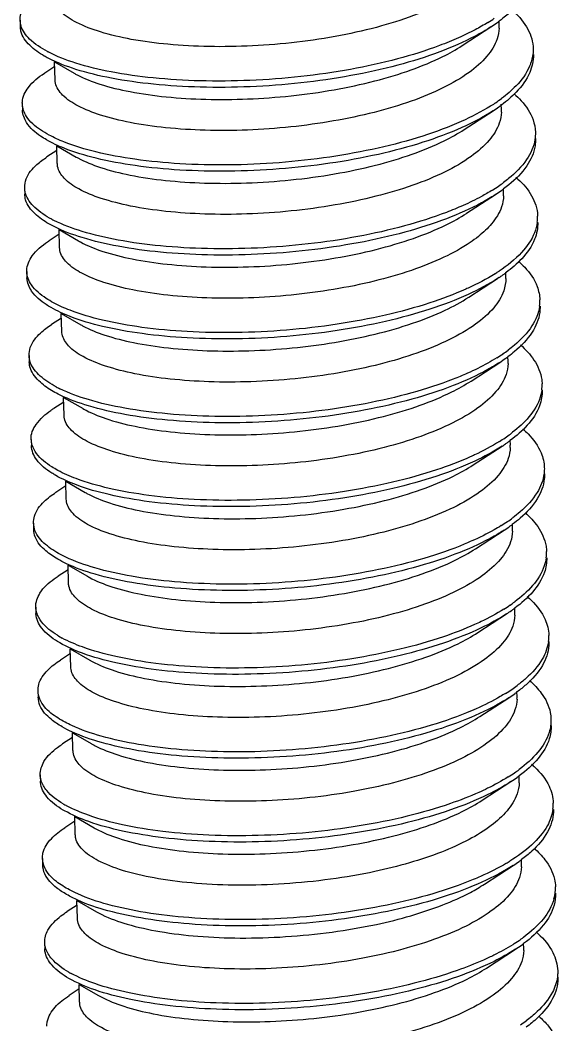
# Model space of a CAD drawing. Header units: millimetres. Extents: x 1779 to 2074, y -741 to -536.
# Drawn here: x 1887.689 to 1889.87, y -724.134 to -720.075 of the extents above; entities that cross this region are included whole.
import ezdxf

# ---------------------------------------------------------------- set-up
doc = ezdxf.new("R2010")
doc.units = ezdxf.units.MM
doc.layers.add('3_ALL_AXES', color=7, linetype='Continuous')

msp = doc.modelspace()

# ---------------------------------------------------------------- linework, layer by layer
at = {"color": 7, "linetype": 'Continuous'}
for p, q in [((1887.6885, -720.0748), (1887.6892, -720.1002)), ((1889.475, -720.1779), (1889.5913, -720.1024)), ((1887.8281, -720.2439), (1887.9068, -720.2892)), ((1887.8286, -720.2626), (1887.7883, -720.2888)), ((1887.6976, -720.4135), (1887.6982, -720.4389)), ((1889.484, -720.5167), (1889.6003, -720.4412)), ((1887.8371, -720.5827), (1887.9158, -720.628)), ((1887.8376, -720.6014), (1887.7973, -720.6275)), ((1887.7066, -720.7523), (1887.7073, -720.7777)), ((1889.493, -720.8554), (1889.6094, -720.7799)), ((1887.8466, -720.9401), (1887.8063, -720.9663)), ((1887.8461, -720.9214), (1887.9248, -720.9667)), ((1887.7156, -721.0911), (1887.7163, -721.1165)), ((1889.5021, -721.1942), (1889.6184, -721.1187)), ((1889.6253, -721.1142), (1889.6184, -721.1187)), ((1887.8552, -721.2602), (1887.9338, -721.3055)), ((1887.8557, -721.2789), (1887.8154, -721.3051)), ((1887.7246, -721.4298), (1887.7253, -721.4552)), ((1889.5111, -721.533), (1889.6274, -721.4575)), ((1887.8642, -721.5989), (1887.9429, -721.6443)), ((1887.8647, -721.6177), (1887.8244, -721.6438)), ((1887.7337, -721.7686), (1887.7343, -721.794)), ((1889.5201, -721.8717), (1889.6364, -721.7962)), ((1887.8737, -721.9564), (1887.8334, -721.9826)), ((1887.8732, -721.9377), (1887.9519, -721.983)), ((1887.7427, -722.1073), (1887.7434, -722.1327)), ((1889.5291, -722.2105), (1889.6455, -722.135)), ((1887.8822, -722.2765), (1887.9609, -722.3218)), ((1887.8827, -722.2952), (1887.8424, -722.3213)), ((1887.7517, -722.4461), (1887.7524, -722.4715)), ((1889.5382, -722.5492), (1889.6545, -722.4737)), ((1887.8912, -722.6152), (1887.9699, -722.6605)), ((1887.8917, -722.634), (1887.8515, -722.6601)), ((1887.7607, -722.7849), (1887.7614, -722.8103)), ((1889.5472, -722.888), (1889.6635, -722.8125)), ((1887.9008, -722.9727), (1887.8605, -722.9989)), ((1887.9003, -722.954), (1887.979, -722.9993)), ((1887.7697, -723.1236), (1887.7704, -723.149)), ((1889.6982, -723.1338), (1889.6972, -723.1345)), ((1889.5562, -723.2268), (1889.6725, -723.1513)), ((1887.9093, -723.2927), (1887.988, -723.3381)), ((1887.9098, -723.3115), (1887.8695, -723.3376)), ((1887.7788, -723.4624), (1887.7794, -723.4878)), ((1889.5652, -723.5655), (1889.6815, -723.49)), ((1887.9188, -723.6502), (1887.8785, -723.6764)), ((1887.9183, -723.6315), (1887.997, -723.6768)), ((1887.7878, -723.8011), (1887.7885, -723.8265)), ((1889.5742, -723.9043), (1889.6906, -723.8288)), ((1887.9278, -723.989), (1887.8875, -724.0151)), ((1887.9273, -723.9703), (1888.006, -724.0156))]:
    msp.add_line(p, q, dxfattribs=at)
for centre, radius, start, end in [((1889.2099, -719.491), 0.6989, 301.9261, 304.4175), ((1889.2297, -719.5449), 0.6646, 302.9721, 305.5126), ((1889.2574, -719.5841), 0.6165, 305.5332, 306.5701), ((1889.4765, -720.1016), 0.1482, 357.7287, 1.1511), ((1888.0432, -719.7373), 0.5248, 242.277, 242.63), ((1889.1866, -719.7788), 0.7591, 302.1029, 302.9979), ((1889.2107, -719.8157), 0.7151, 302.9934, 303.9969), ((1889.261, -719.8897), 0.6256, 303.9646, 306.646), ((1889.2781, -719.9377), 0.5977, 305.3469, 306.679), ((1889.2304, -719.8699), 0.6805, 302.9274, 305.319), ((1889.4873, -720.4404), 0.1465, 357.6741, 1.1644), ((1889.2284, -720.169), 0.6982, 301.8938, 304.3742), ((1889.2699, -720.2297), 0.6247, 304.3828, 306.662), ((1889.2496, -720.2251), 0.6613, 302.961, 305.5061), ((1889.2786, -720.2662), 0.6109, 305.5276, 306.5985), ((1889.4949, -720.7792), 0.1479, 357.7167, 1.162), ((1889.617, -720.8696), 0.1633, 352.3367, 1.0701), ((1888.058, -720.4211), 0.5178, 242.2442, 243.335), ((1889.2087, -720.4633), 0.7511, 302.1085, 302.7358), ((1889.2209, -720.4822), 0.7287, 302.7345, 303.6458), ((1889.2455, -720.5434), 0.6856, 303.6367, 304.9448), ((1889.2708, -720.5798), 0.6412, 304.9557, 305.3383), ((1889.2918, -720.6092), 0.6051, 305.3297, 306.6438), ((1889.5068, -721.1179), 0.1451, 359.8364, 1.169), ((1889.6318, -721.2107), 0.1575, 352.7893, 1.9508), ((1889.2463, -720.8459), 0.6988, 301.8623, 304.3259), ((1889.2902, -720.9105), 0.6207, 304.3336, 306.6947), ((1889.2995, -720.9477), 0.6061, 305.5163, 306.622), ((1889.269, -720.9044), 0.659, 302.9488, 305.4941), ((1889.5131, -721.4567), 0.1478, 357.713, 1.1662), ((1888.0749, -721.1012), 0.5149, 242.1811, 244.0287), ((1889.6322, -721.5471), 0.1662, 352.4349, 1.0467), ((1889.2397, -721.161), 0.7272, 302.0792, 304.2616), ((1889.291, -721.236), 0.6362, 304.2424, 306.5682), ((1889.2474, -721.197), 0.7145, 302.9933, 304.2718), ((1889.2736, -721.2354), 0.6679, 304.2693, 305.3029), ((1889.3067, -721.282), 0.6108, 305.3005, 306.593), ((1889.5229, -721.7954), 0.147, 357.6779, 1.1491), ((1889.3101, -721.5905), 0.6176, 304.2802, 306.7176), ((1889.2634, -721.5218), 0.7007, 301.8328, 304.2738), ((1889.2879, -721.583), 0.6577, 302.9361, 305.4775), ((1889.3201, -721.6286), 0.6019, 305.5006, 306.641), ((1889.5302, -722.1342), 0.1487, 357.7702, 1.1671), ((1889.648, -722.2248), 0.1683, 352.5524, 1.0774), ((1889.2631, -721.8471), 0.717, 302.0598, 304.5354), ((1889.3002, -721.9013), 0.6514, 304.547, 306.5147), ((1889.3184, -721.9509), 0.6214, 305.2969, 306.5473), ((1889.2739, -721.8876), 0.6989, 302.9959, 304.926), ((1889.2939, -721.9165), 0.6637, 304.9365, 305.306), ((1889.5407, -722.473), 0.1472, 357.6805, 1.1467), ((1888.0803, -722.1613), 0.4659, 238.8431, 241.6259), ((1889.6756, -722.5656), 0.1499, 352.6573, 2.0034), ((1889.3294, -722.2696), 0.6155, 304.2239, 306.7304), ((1889.2797, -722.1964), 0.7041, 301.8072, 304.2189), ((1889.3062, -722.2606), 0.6575, 302.924, 305.4576), ((1889.3402, -722.3088), 0.5985, 305.4816, 306.6555), ((1889.5498, -722.8117), 0.1472, 357.6941, 1.185), ((1889.3196, -722.5809), 0.6488, 304.5319, 306.4934), ((1889.2841, -722.5293), 0.7115, 302.0394, 304.5266), ((1889.2995, -722.5767), 0.6851, 302.9924, 305.4865), ((1889.3329, -722.6237), 0.6273, 305.6084, 306.5083), ((1889.5582, -723.1505), 0.1478, 357.7022, 1.1435), ((1888.1047, -722.8263), 0.48, 239.6612, 241.6394), ((1889.6948, -723.2428), 0.1488, 352.4879, 1.8965), ((1889.3598, -722.9883), 0.596, 305.4582, 306.6659), ((1889.2426, -722.7856), 0.8082, 300.6327, 301.8088), ((1889.3237, -722.9372), 0.6585, 302.9137, 305.4334), ((1889.5679, -723.4892), 0.1471, 357.6932, 1.1886), ((1889.6819, -723.5804), 0.1705, 344.7058, 1.262), ((1889.3417, -723.2646), 0.6414, 304.5112, 306.4745), ((1889.3047, -723.2107), 0.7069, 302.0147, 304.5096), ((1889.321, -723.2595), 0.6788, 302.9919, 305.502), ((1889.3469, -723.2962), 0.6338, 305.5182, 306.4755), ((1889.576, -723.828), 0.148, 357.7123, 1.1443), ((1888.1288, -723.4918), 0.4935, 240.45, 241.6617), ((1889.3661, -723.6251), 0.6149, 304.1087, 306.725)]:
    msp.add_arc(centre, radius, start, end, dxfattribs=at)
for points, start_tangent, end_tangent in [([(1889.6139, -719.7877), (1889.5839, -719.8591), (1889.5192, -719.9282), (1889.4224, -719.9924), (1889.2973, -720.0498), (1889.1491, -720.0985), (1888.9836, -720.1369), (1888.8074, -720.1639), (1888.6277, -720.1789), (1888.4516, -720.1817), (1888.2862, -720.1726), (1888.1381, -720.1525), (1888.0133, -720.1225), (1887.9168, -720.0844), (1887.8525, -720.04), (1887.8229, -719.9915), (1887.8213, -719.9772)], (-0.160604, -0.987019), (-0.005668, 0.999984)), ([(1889.7537, -719.8757), (1889.7511, -719.9104), (1889.7152, -719.9904), (1889.64, -720.0676), (1889.6247, -720.0793)], (0.029368, -0.999569), (-0.803093, -0.595854)), ([(1887.689, -720.0748), (1887.6966, -720.0355), (1887.7425, -719.9774), (1887.7793, -719.95)], (-0.009334, 0.999956), (0.838018, 0.545643)), ([(1889.6746, -720.032), (1889.7353, -720.1021), (1889.7619, -720.1811), (1889.7623, -720.189)], (0.755044, -0.655675), (0.021739, -0.999764)), ([(1887.6923, -720.0979), (1887.6914, -720.0943), (1887.689, -720.0748)], (-0.276638, 0.960974), (-0.009334, 0.999956)), ([(1887.7991, -720.2019), (1887.7269, -720.1512), (1887.6923, -720.0979)], (-0.885194, 0.465222), (-0.276638, 0.960974)), ([(1889.5795, -720.0841), (1889.5276, -720.1139), (1889.4609, -720.1463)], (-0.848495, -0.529204), (-0.913304, -0.40728)), ([(1887.7864, -720.22), (1887.7276, -720.1766), (1887.692, -720.1197), (1887.6897, -720.1002)], (-0.869115, 0.49461), (-0.009334, 0.999956)), ([(1889.5913, -720.1024), (1889.5283, -720.1393), (1889.3846, -720.2031), (1889.2147, -720.257), (1889.0252, -720.2991), (1888.8237, -720.3284), (1888.6181, -720.3439), (1888.4167, -720.3456), (1888.2273, -720.3338), (1888.0575, -720.3094), (1887.9141, -720.2738), (1887.8026, -720.2288), (1887.7864, -720.22)], (-0.838707, -0.544583), (-0.869115, 0.49461)), ([(1889.6247, -720.1075), (1889.6166, -720.1511), (1889.5756, -720.2207)], (-0.039487, -0.99922), (-0.644966, -0.764211)), ([(1889.4609, -720.1463), (1889.384, -720.1777), (1889.214, -720.2316), (1889.0245, -720.2737), (1888.823, -720.3029), (1888.6175, -720.3185), (1888.416, -720.3202), (1888.2266, -720.3084), (1888.0568, -720.284), (1887.9134, -720.2484), (1887.8019, -720.2034)], (-0.913304, -0.40728), (-0.888043, 0.459759)), ([(1887.9067, -720.2893), (1887.9189, -720.2959), (1888.0112, -720.3335), (1888.1333, -720.3639), (1888.279, -720.3848), (1888.4391, -720.3947), (1888.608, -720.3934), (1888.7835, -720.3806), (1888.9582, -720.356), (1889.122, -720.3207), (1889.2697, -720.2757), (1889.3967, -720.2222), (1889.475, -720.1779)], (0.869486, -0.493957), (0.838187, 0.545383)), ([(1889.5756, -720.2207), (1889.5029, -720.2865), (1889.3997, -720.3477), (1889.2694, -720.4023), (1889.1194, -720.4475), (1888.9553, -720.4824), (1888.7826, -720.5064), (1888.6073, -720.5189), (1888.4367, -720.5199), (1888.2769, -720.5096), (1888.1332, -720.4886), (1888.0138, -720.4586), (1887.922, -720.4211), (1887.8602, -720.3774), (1887.8316, -720.329), (1887.8303, -720.3159)], (-0.644966, -0.764211), (-0.004704, 0.999989)), ([(1889.7609, -720.2138), (1889.7476, -720.2615), (1889.6929, -720.3406), (1889.6344, -720.3917)], (-0.132968, -0.99112), (-0.801925, -0.597425)), ([(1889.763, -720.2144), (1889.7483, -720.2869), (1889.6936, -720.366), (1889.6351, -720.4171)], (0.021739, -0.999764), (-0.801901, -0.597457)), ([(1889.7623, -720.189), (1889.7609, -720.2138)], (0.021739, -0.999764), (-0.132968, -0.99112)), ([(1887.6977, -720.4135), (1887.6977, -720.4055), (1887.7222, -720.3466), (1887.7867, -720.2898), (1887.7883, -720.2888)], (-0.044232, 0.999021), (0.841686, 0.539967)), ([(1889.6851, -720.3721), (1889.7139, -720.4004), (1889.7619, -720.4777), (1889.7711, -720.5278)], (0.749581, -0.661912), (0.031416, -0.999506)), ([(1887.7142, -720.4636), (1887.6977, -720.4135)], (-0.525761, 0.850632), (-0.044232, 0.999021)), ([(1889.5901, -720.4219), (1889.4717, -720.4842)], (-0.847071, -0.531479), (-0.912775, -0.408463)), ([(1887.7955, -720.5586), (1887.7716, -720.5437), (1887.7149, -720.489), (1887.6984, -720.4389)], (-0.866441, 0.499279), (-0.044232, 0.999021)), ([(1887.8055, -720.5391), (1887.7709, -720.5183), (1887.7142, -720.4636)], (-0.879586, 0.47574), (-0.525761, 0.850632)), ([(1889.6003, -720.4412), (1889.4734, -720.5092), (1889.3166, -720.5686), (1889.1366, -720.6171), (1888.9405, -720.6533), (1888.736, -720.6762), (1888.5314, -720.6852), (1888.3346, -720.6805), (1888.1536, -720.6626), (1887.9954, -720.6327), (1887.8664, -720.5924), (1887.7955, -720.5586)], (-0.839013, -0.544111), (-0.866441, 0.499279)), ([(1889.6337, -720.4464), (1889.6254, -720.4907), (1889.5847, -720.5594)], (-0.040418, -0.999183), (-0.644966, -0.764211)), ([(1889.4717, -720.4842), (1889.3159, -720.5432), (1889.1359, -720.5917), (1888.9398, -720.6279), (1888.7354, -720.6508), (1888.5307, -720.6598), (1888.334, -720.655), (1888.1529, -720.6372), (1887.9947, -720.6073), (1887.8657, -720.567), (1887.8055, -720.5391)], (-0.912775, -0.408463), (-0.879586, 0.47574)), ([(1887.9158, -720.628), (1887.9226, -720.6318), (1888.013, -720.6699), (1888.133, -720.7009), (1888.2761, -720.7223), (1888.4337, -720.733), (1888.6039, -720.7327), (1888.7827, -720.7204), (1888.9596, -720.6961), (1889.1245, -720.6611), (1889.2728, -720.6165), (1889.4032, -720.5622), (1889.484, -720.5167)], (0.869473, -0.493981), (0.838163, 0.54542)), ([(1889.7711, -720.5278), (1889.7693, -720.5577)], (0.031416, -0.999506), (-0.155181, -0.987886)), ([(1889.5847, -720.5594), (1889.5112, -720.6258), (1889.4062, -720.6878), (1889.2754, -720.7421), (1889.1268, -720.7867), (1888.9615, -720.8217), (1888.7842, -720.8459), (1888.6052, -720.8581), (1888.4349, -720.8583), (1888.2778, -720.8475), (1888.1353, -720.826), (1888.0157, -720.795), (1887.9255, -720.7569), (1887.8666, -720.7135), (1887.8404, -720.6665), (1887.8393, -720.6547)], (-0.644966, -0.764211), (-0.00644, 0.999979)), ([(1889.7718, -720.5532), (1889.77, -720.5831), (1889.7365, -720.6632), (1889.6635, -720.7407), (1889.6429, -720.7567)], (0.031416, -0.999506), (-0.802794, -0.596257)), ([(1889.7693, -720.5577), (1889.7358, -720.6378), (1889.6628, -720.7153), (1889.6429, -720.7308)], (-0.155181, -0.987886), (-0.801984, -0.597345)), ([(1887.7071, -720.7523), (1887.7132, -720.7165), (1887.7567, -720.6582), (1887.7973, -720.6275)], (-0.014476, 0.999895), (0.838305, 0.545202)), ([(1889.6927, -720.7096), (1889.7505, -720.775), (1889.7795, -720.8539), (1889.7803, -720.8666)], (0.755128, -0.655577), (0.020054, -0.999799)), ([(1887.7104, -720.7755), (1887.7071, -720.7523)], (-0.271633, 0.962401), (-0.014476, 0.999895)), ([(1887.8045, -720.8975), (1887.749, -720.8574), (1887.711, -720.8007), (1887.7078, -720.7777)], (-0.868423, 0.495824), (-0.014476, 0.999895)), ([(1887.8168, -720.8793), (1887.7483, -720.832), (1887.7104, -720.7755)], (-0.884831, 0.465912), (-0.271633, 0.962401)), ([(1889.6094, -720.7799), (1889.5539, -720.8128), (1889.412, -720.8771), (1889.2434, -720.9316), (1889.0549, -720.9745), (1888.8539, -721.0045), (1888.6483, -721.0209), (1888.4464, -721.0234), (1888.2561, -721.0124), (1888.0849, -720.9887), (1887.9398, -720.9537), (1887.8263, -720.9092), (1887.8045, -720.8975)], (-0.838801, -0.544438), (-0.868423, 0.495824)), ([(1889.5973, -720.7618), (1889.5532, -720.7874), (1889.4787, -720.8239)], (-0.848783, -0.528742), (-0.913455, -0.40694)), ([(1889.6427, -720.785), (1889.6346, -720.8288), (1889.5937, -720.8982)], (-0.03969, -0.999212), (-0.644966, -0.764211)), ([(1889.4787, -720.8239), (1889.4113, -720.8517), (1889.2427, -720.9062), (1889.0542, -720.9491), (1888.8532, -720.9791), (1888.6476, -720.9955), (1888.4457, -720.998), (1888.2554, -720.987), (1888.0843, -720.9633), (1887.9391, -720.9283), (1887.8256, -720.8838)], (-0.913455, -0.40694), (-0.89354, 0.448983)), ([(1887.9248, -720.9668), (1887.9324, -720.971), (1888.0231, -721.009), (1888.1419, -721.0396), (1888.2825, -721.0608), (1888.4405, -721.0717), (1888.6111, -721.0715), (1888.7889, -721.0594), (1888.9635, -721.0357), (1889.1273, -721.0014), (1889.2783, -720.9565), (1889.4109, -720.9016), (1889.4931, -720.8555)], (0.869705, -0.493571), (0.838151, 0.545438)), ([(1889.5937, -720.8982), (1889.5695, -720.9238), (1889.5407, -720.9489), (1889.5076, -720.9733)], (-0.644966, -0.764211), (-0.826656, -0.562707)), ([(1889.7789, -720.8914), (1889.7676, -720.9343), (1889.7153, -721.0135), (1889.6246, -721.0887)], (-0.132075, -0.99124), (-0.832453, -0.554096)), ([(1889.781, -720.892), (1889.7683, -720.9597), (1889.716, -721.0389), (1889.6529, -721.0947)], (0.020054, -0.999799), (-0.802263, -0.596971)), ([(1887.7156, -721.0911), (1887.7156, -721.0865), (1887.7377, -721.0276), (1887.7999, -720.9706), (1887.8064, -720.9663)], (-0.038222, 0.999269), (0.840971, 0.541079)), ([(1889.5076, -720.9733), (1889.4016, -721.0331), (1889.2699, -721.0859), (1889.1198, -721.1295), (1888.9558, -721.1629), (1888.7843, -721.1856), (1888.6111, -721.197), (1888.4432, -721.197), (1888.2856, -721.1861), (1888.1443, -721.1648), (1888.0272, -721.1346), (1887.9375, -721.0973), (1887.8771, -721.0538), (1887.8495, -721.0058), (1887.8483, -720.9934)], (-0.826656, -0.562707), (-0.004999, 0.999988)), ([(1889.7027, -721.0492), (1889.7279, -721.0735), (1889.7782, -721.1505), (1889.7892, -721.2053)], (0.750317, -0.661078), (0.032944, -0.999457)), ([(1887.7345, -721.1445), (1887.7156, -721.0911)], (-0.553483, 0.83286), (-0.038222, 0.999269)), ([(1889.608, -721.0995), (1889.4992, -721.1575), (1889.4896, -721.1618)], (-0.84703, -0.531545), (-0.912753, -0.408511)), ([(1887.8136, -721.2361), (1887.7942, -721.2243), (1887.7352, -721.1699), (1887.7163, -721.1165)], (-0.866945, 0.498404), (-0.038222, 0.999269)), ([(1887.8232, -721.2165), (1887.7936, -721.1989), (1887.7345, -721.1445)], (-0.8795, 0.475898), (-0.553483, 0.83286)), ([(1889.6184, -721.1187), (1889.4999, -721.1829), (1889.3446, -721.2429), (1889.1658, -721.2921), (1888.9704, -721.3291), (1888.7663, -721.3527), (1888.5614, -721.3626), (1888.364, -721.3586), (1888.1818, -721.3415), (1888.0221, -721.3123), (1887.8911, -721.2726), (1887.8136, -721.2361)], (-0.838707, -0.544584), (-0.866945, 0.498404)), ([(1889.6519, -721.1183), (1889.6434, -721.1682), (1889.6027, -721.2369)], (-0.00283, -0.999996), (-0.644966, -0.764211)), ([(1889.4896, -721.1618), (1889.344, -721.2175), (1889.1651, -721.2667), (1888.9697, -721.3036), (1888.7656, -721.3273), (1888.5607, -721.3372), (1888.3633, -721.3332), (1888.1811, -721.3161), (1888.0214, -721.2869), (1887.8905, -721.2472), (1887.8232, -721.2165)], (-0.912753, -0.408511), (-0.8795, 0.475898)), ([(1887.9338, -721.3055), (1887.9414, -721.3097), (1888.031, -721.3474), (1888.1474, -721.3777), (1888.2878, -721.3992), (1888.4452, -721.4103), (1888.6137, -721.4105), (1888.7879, -721.3992), (1888.9597, -721.3767), (1889.124, -721.3432), (1889.2747, -721.2997), (1889.4069, -721.2467), (1889.5021, -721.1942)], (0.869739, -0.493513), (0.838341, 0.545145)), ([(1889.788, -721.2305), (1889.757, -721.3106), (1889.6863, -721.3883), (1889.6611, -721.4082)], (-0.126701, -0.991941), (-0.80162, -0.597834)), ([(1889.7899, -721.2307), (1889.7887, -721.2559), (1889.7577, -721.3361), (1889.6869, -721.4137), (1889.6611, -721.4341)], (0.032944, -0.999457), (-0.802544, -0.596592)), ([(1889.6027, -721.2369), (1889.5291, -721.3033), (1889.4239, -721.3654), (1889.2926, -721.4199), (1889.1435, -721.4646), (1888.9781, -721.4995), (1888.8007, -721.5236), (1888.6217, -721.5357), (1888.4515, -721.5358), (1888.2947, -721.5249), (1888.1527, -721.5034), (1888.0334, -721.4724), (1887.9433, -721.4343), (1887.8845, -721.3909), (1887.8584, -721.3439), (1887.8573, -721.3322)], (-0.644966, -0.764211), (-0.006483, 0.999979)), ([(1887.7252, -721.4298), (1887.7299, -721.3975), (1887.7711, -721.3392), (1887.8153, -721.305)], (-0.020939, 0.999781), (0.83881, 0.544424)), ([(1889.7109, -721.3873), (1889.7655, -721.448), (1889.797, -721.5267), (1889.7983, -721.5441)], (0.754749, -0.656014), (0.019426, -0.999811)), ([(1887.7295, -721.4563), (1887.7252, -721.4298)], (-0.303937, 0.952692), (-0.020939, 0.999781)), ([(1887.8225, -721.575), (1887.7706, -721.5381), (1887.7302, -721.4817), (1887.7259, -721.4552)], (-0.867672, 0.497138), (-0.020939, 0.999781)), ([(1887.8346, -721.5566), (1887.7699, -721.5127), (1887.7295, -721.4563)], (-0.884148, 0.467206), (-0.303937, 0.952692)), ([(1889.6274, -721.4575), (1889.5794, -721.4862), (1889.4392, -721.5511), (1889.2721, -721.6062), (1889.0845, -721.6498), (1888.884, -721.6806), (1888.6785, -721.6978), (1888.4761, -721.7012), (1888.2849, -721.6909), (1888.1125, -721.6679), (1887.9656, -721.6336), (1887.8501, -721.5896), (1887.8225, -721.575)], (-0.838906, -0.544277), (-0.867672, 0.497138)), ([(1889.6151, -721.4394), (1889.5787, -721.4608), (1889.4965, -721.5016)], (-0.849064, -0.52829), (-0.913611, -0.406589)), ([(1889.6608, -721.4626), (1889.6526, -721.5064), (1889.6117, -721.5757)], (-0.039754, -0.999209), (-0.644966, -0.764211)), ([(1889.4965, -721.5016), (1889.4385, -721.5257), (1889.2714, -721.5808), (1889.0838, -721.6244), (1888.8833, -721.6552), (1888.6778, -721.6724), (1888.4755, -721.6758), (1888.2842, -721.6655), (1888.1118, -721.6425), (1887.9649, -721.6082), (1887.8494, -721.5642)], (-0.913611, -0.406589), (-0.898753, 0.438456)), ([(1887.9428, -721.6443), (1887.9552, -721.6511), (1888.0474, -721.6886), (1888.1694, -721.719), (1888.3149, -721.7398), (1888.4751, -721.7497), (1888.6441, -721.7485), (1888.8195, -721.7357), (1888.9941, -721.7111), (1889.1579, -721.6758), (1889.3057, -721.6307), (1889.4329, -721.5772), (1889.5111, -721.533)], (0.869475, -0.493977), (0.838188, 0.545381)), ([(1889.6117, -721.5757), (1889.539, -721.6415), (1889.437, -721.7022), (1889.3083, -721.7564), (1889.1594, -721.8016), (1888.9954, -721.8368), (1888.8219, -721.8611), (1888.6477, -721.8738), (1888.4777, -721.8751), (1888.3175, -721.8651), (1888.1725, -721.8443), (1888.0513, -721.8141), (1887.9593, -721.7768), (1887.897, -721.7332), (1887.8678, -721.6847), (1887.8664, -721.671)], (-0.644966, -0.764211), (-0.004873, 0.999988)), ([(1889.7969, -721.569), (1889.7875, -721.6071), (1889.7375, -721.6864), (1889.6701, -721.747)], (-0.130611, -0.991434), (-0.802787, -0.596265)), ([(1889.799, -721.5695), (1889.7882, -721.6325), (1889.7382, -721.7118), (1889.6708, -721.7724)], (0.019426, -0.999811), (-0.802787, -0.596265)), ([(1887.7337, -721.7686), (1887.7336, -721.7675), (1887.7533, -721.7086), (1887.8131, -721.6514), (1887.8244, -721.6439)], (-0.029661, 0.99956), (0.840257, 0.542189)), ([(1889.7204, -721.7265), (1889.7417, -721.7466), (1889.7944, -721.8234), (1889.8073, -721.8828)], (0.751032, -0.660266), (0.033751, -0.99943)), ([(1887.738, -721.7924), (1887.7337, -721.7686)], (-0.308204, 0.95132), (-0.029661, 0.99956)), ([(1887.8316, -721.9137), (1887.817, -721.9049), (1887.7556, -721.8508), (1887.7343, -721.794)], (-0.867537, 0.497373), (-0.029661, 0.99956)), ([(1887.841, -721.8939), (1887.8163, -721.8795), (1887.7549, -721.8254), (1887.738, -721.7924)], (-0.879542, 0.475822), (-0.308204, 0.95132)), ([(1889.6364, -721.7962), (1889.5262, -721.8566), (1889.3726, -721.9171), (1889.195, -721.967), (1889.0004, -722.0047), (1888.7965, -722.0292), (1888.5914, -722.0399), (1888.3933, -722.0368), (1888.21, -722.0204), (1888.0488, -721.9919), (1887.916, -721.9527), (1887.8316, -721.9137)], (-0.838687, -0.544614), (-0.867537, 0.497373)), ([(1889.6258, -721.7771), (1889.5255, -721.8312), (1889.5074, -721.8394)], (-0.847173, -0.531317), (-0.912755, -0.408508)), ([(1889.6698, -721.8014), (1889.6615, -721.8456), (1889.6207, -721.9145)], (-0.040358, -0.999185), (-0.644966, -0.764211)), ([(1889.5074, -721.8394), (1889.3719, -721.8917), (1889.1943, -721.9416), (1888.9997, -721.9793), (1888.7958, -722.0038), (1888.5908, -722.0145), (1888.3927, -722.0114), (1888.2094, -721.995), (1888.0481, -721.9665), (1887.9154, -721.9273), (1887.841, -721.8939)], (-0.912755, -0.408508), (-0.879542, 0.475822)), ([(1887.9519, -721.9831), (1887.9589, -721.9869), (1888.0493, -722.025), (1888.1695, -722.056), (1888.313, -722.0774), (1888.4709, -722.0881), (1888.6412, -722.0877), (1888.82, -722.0753), (1888.9968, -722.0509), (1889.1615, -722.0159), (1889.3095, -721.9714), (1889.4396, -721.9171), (1889.5201, -721.8717)], (0.869473, -0.493981), (0.838165, 0.545417)), ([(1889.8073, -721.8828), (1889.8067, -721.9032), (1889.8062, -721.9073)], (0.033751, -0.99943), (-0.125422, -0.992103)), ([(1889.6207, -721.9145), (1889.5469, -721.981), (1889.441, -722.0434), (1889.3086, -722.0982), (1889.1581, -722.143), (1888.9932, -722.1775), (1888.8163, -722.2014), (1888.6376, -722.2133), (1888.4674, -722.2132), (1888.3107, -722.2022), (1888.1701, -722.1808), (1888.0514, -722.15), (1887.9614, -722.1119), (1887.9025, -722.0683), (1887.8764, -722.0211), (1887.8754, -722.0097)], (-0.644966, -0.764211), (-0.006365, 0.99998)), ([(1889.808, -721.9083), (1889.8073, -721.9286), (1889.7787, -722.0089), (1889.7102, -722.0868), (1889.6793, -722.1115)], (0.033751, -0.99943), (-0.802342, -0.596864)), ([(1889.8062, -721.9073), (1889.778, -721.9835), (1889.7095, -722.0614), (1889.6794, -722.0856)], (-0.125422, -0.992103), (-0.801356, -0.598188)), ([(1887.7433, -722.1073), (1887.7468, -722.0785), (1887.7856, -722.0201), (1887.8334, -721.9825)], (-0.028005, 0.999608), (0.839497, 0.543364)), ([(1889.7293, -722.065), (1889.7805, -722.1209), (1889.8143, -722.1995), (1889.8163, -722.2216)], (0.75393, -0.656954), (0.019712, -0.999806)), ([(1887.7488, -722.1372), (1887.7433, -722.1073)], (-0.338417, 0.940996), (-0.028005, 0.999608)), ([(1889.633, -722.1171), (1889.604, -722.1342), (1889.5143, -722.1792)], (-0.849325, -0.527871), (-0.913765, -0.406244)), ([(1887.8406, -722.2525), (1887.7923, -722.2188), (1887.7495, -722.1626), (1887.744, -722.1327)], (-0.86697, 0.49836), (-0.028005, 0.999608)), ([(1887.8523, -722.234), (1887.7916, -722.1934), (1887.7488, -722.1372)], (-0.883292, 0.468823), (-0.338417, 0.940996)), ([(1889.6455, -722.135), (1889.6047, -722.1596), (1889.4664, -722.225), (1889.3006, -722.2808), (1889.1141, -722.3251), (1888.9141, -722.3567), (1888.7087, -722.3747), (1888.5059, -722.3789), (1888.3138, -722.3694), (1888.1401, -722.3472), (1887.9915, -722.3134), (1887.874, -722.2699), (1887.8406, -722.2525)], (-0.839014, -0.54411), (-0.86697, 0.49836)), ([(1889.6788, -722.14), (1889.671, -722.183), (1889.6298, -722.2532)], (-0.03877, -0.999248), (-0.644966, -0.764211)), ([(1889.5143, -722.1792), (1889.4657, -722.1996), (1889.3, -722.2554), (1889.1134, -722.2997), (1888.9135, -722.3313), (1888.708, -722.3493), (1888.5052, -722.3535), (1888.3132, -722.344), (1888.1394, -722.3218), (1887.9908, -722.288), (1887.8733, -722.2445), (1887.8523, -722.234)], (-0.913765, -0.406244), (-0.883292, 0.468823)), ([(1887.9609, -722.3218), (1887.9682, -722.3259), (1888.0588, -722.3639), (1888.1776, -722.3946), (1888.3181, -722.4158), (1888.4759, -722.4267), (1888.6464, -722.4266), (1888.8243, -722.4146), (1888.9992, -722.3909), (1889.1629, -722.3566), (1889.3139, -722.3117), (1889.4466, -722.2569), (1889.5291, -722.2105)], (0.869683, -0.49361), (0.838149, 0.545441)), ([(1889.8149, -722.2466), (1889.8073, -722.2798), (1889.7596, -722.3593), (1889.6878, -722.4248)], (-0.128839, -0.991665), (-0.80326, -0.595629)), ([(1889.817, -722.247), (1889.8079, -722.3053), (1889.7603, -722.3847), (1889.6885, -722.4502)], (0.019712, -0.999806), (-0.80326, -0.595629)), ([(1889.6298, -722.2532), (1889.557, -722.319), (1889.4551, -722.3797), (1889.3267, -722.4337), (1889.178, -722.479), (1889.0141, -722.5142), (1888.8403, -722.5386), (1888.6661, -722.5513), (1888.4963, -722.5526), (1888.336, -722.5426), (1888.1908, -722.5218), (1888.0693, -722.4916), (1887.9772, -722.4543), (1887.915, -722.4107), (1887.8859, -722.3622), (1887.8845, -722.3485)], (-0.644966, -0.764211), (-0.004875, 0.999988)), ([(1887.7517, -722.4461), (1887.769, -722.3896), (1887.8266, -722.3322), (1887.8425, -722.3214)], (-0.020001, 0.9998), (0.839573, 0.543247)), ([(1889.7382, -722.4037), (1889.7554, -722.4198), (1889.8104, -722.4962), (1889.8254, -722.5604)], (0.751788, -0.659405), (0.033683, -0.999433)), ([(1887.7558, -722.4698), (1887.7518, -722.4485), (1887.7517, -722.4461)], (-0.307296, 0.951614), (-0.020001, 0.9998)), ([(1887.8496, -722.5912), (1887.8399, -722.5855), (1887.7762, -722.5316), (1887.7525, -722.4739), (1887.7524, -722.4715)], (-0.868178, 0.496253), (-0.020001, 0.9998)), ([(1887.8392, -722.5601), (1887.7755, -722.5062), (1887.7558, -722.4698)], (-0.855555, 0.517711), (-0.307296, 0.951614)), ([(1889.6545, -722.4737), (1889.5524, -722.5302), (1889.4005, -722.5913), (1889.2241, -722.6419), (1889.0302, -722.6804), (1888.8267, -722.7057), (1888.6215, -722.7172), (1888.4228, -722.7148), (1888.2384, -722.6992), (1888.0757, -722.6714), (1887.941, -722.6328), (1887.8496, -722.5912)], (-0.838599, -0.544749), (-0.868178, 0.496253)), ([(1889.6437, -722.4548), (1889.5518, -722.5048), (1889.5253, -722.5171)], (-0.847307, -0.531103), (-0.912788, -0.408434)), ([(1889.6878, -722.4789), (1889.6795, -722.5231), (1889.6388, -722.592)], (-0.040314, -0.999187), (-0.644966, -0.764211)), ([(1889.5253, -722.5171), (1889.3998, -722.5659), (1889.2234, -722.6165), (1889.0296, -722.655), (1888.826, -722.6803), (1888.6208, -722.6918), (1888.4221, -722.6894), (1888.2377, -722.6738), (1888.075, -722.646), (1887.9404, -722.6074), (1887.8588, -722.5713)], (-0.912788, -0.408434), (-0.879679, 0.475568)), ([(1887.9699, -722.6606), (1887.9802, -722.6662), (1888.0718, -722.704), (1888.1907, -722.7341), (1888.3335, -722.7552), (1888.4933, -722.7658), (1888.6642, -722.765), (1888.8404, -722.7526), (1889.0134, -722.7287), (1889.1779, -722.6938), (1889.3283, -722.6486), (1889.459, -722.594), (1889.5382, -722.5493)], (0.869743, -0.493506), (0.83818, 0.545393)), ([(1889.6388, -722.592), (1889.5649, -722.6586), (1889.4589, -722.721), (1889.3263, -722.7758), (1889.1756, -722.8206), (1889.0111, -722.855), (1888.8346, -722.8789), (1888.656, -722.8908), (1888.4858, -722.8908), (1888.3288, -722.8797), (1888.1885, -722.8584), (1888.0698, -722.8276), (1887.9797, -722.7895), (1887.9206, -722.7459), (1887.8944, -722.6986), (1887.8934, -722.6872)], (-0.644966, -0.764211), (-0.006246, 0.99998)), ([(1889.8261, -722.5858), (1889.8258, -722.6014), (1889.7995, -722.6817), (1889.7334, -722.7598), (1889.6975, -722.789)], (0.033683, -0.999433), (-0.802185, -0.597075)), ([(1889.8242, -722.5848), (1889.7989, -722.6563), (1889.7327, -722.7344), (1889.6976, -722.763)], (-0.127464, -0.991843), (-0.801196, -0.598402)), ([(1887.7613, -722.7848), (1887.7638, -722.7595), (1887.8002, -722.701), (1887.8514, -722.66)], (-0.034925, 0.99939), (0.840296, 0.542127)), ([(1889.7478, -722.7429), (1889.7952, -722.7939), (1889.8315, -722.8723), (1889.8343, -722.8991)], (0.752719, -0.658342), (0.02082, -0.999783)), ([(1887.7683, -722.8182), (1887.7613, -722.7848)], (-0.372193, 0.928155), (-0.034925, 0.99939)), ([(1887.8586, -722.93), (1887.8141, -722.8996), (1887.769, -722.8436), (1887.762, -722.8102)], (-0.866399, 0.499353), (-0.034925, 0.99939)), ([(1887.8701, -722.9114), (1887.8134, -722.8742), (1887.7683, -722.8182)], (-0.882386, 0.470525), (-0.372193, 0.928155)), ([(1889.6635, -722.8125), (1889.63, -722.833), (1889.4934, -722.8989), (1889.3291, -722.9553), (1889.1436, -723.0004), (1888.9442, -723.0327), (1888.7389, -723.0516), (1888.5357, -723.0565), (1888.3428, -723.0479), (1888.1677, -723.0263), (1888.0175, -722.9932), (1887.898, -722.9503), (1887.8586, -722.93)], (-0.839115, -0.543953), (-0.866399, 0.499353)), ([(1889.6508, -722.7947), (1889.6293, -722.8076), (1889.5321, -722.8568)], (-0.84955, -0.527508), (-0.913909, -0.405918)), ([(1889.6969, -722.8176), (1889.6886, -722.8617), (1889.6478, -722.9307)], (-0.040076, -0.999197), (-0.644966, -0.764211)), ([(1889.5321, -722.8568), (1889.4927, -722.8735), (1889.3285, -722.9299), (1889.1429, -722.975), (1888.9436, -723.0073), (1888.7382, -723.0262), (1888.5351, -723.0311), (1888.3421, -723.0225), (1888.1671, -723.0009), (1888.0168, -722.9678), (1887.8974, -722.9248), (1887.8701, -722.9114)], (-0.913909, -0.405918), (-0.882386, 0.470525)), ([(1887.9789, -722.9994), (1887.9915, -723.0062), (1888.0836, -723.0436), (1888.2054, -723.074), (1888.3509, -723.0948), (1888.5111, -723.1048), (1888.6803, -723.1035), (1888.8554, -723.0907), (1889.0299, -723.0662), (1889.1938, -723.0309), (1889.3418, -722.9858), (1889.469, -722.9322), (1889.5472, -722.888)], (0.869464, -0.493997), (0.838189, 0.54538)), ([(1889.8343, -722.8991), (1889.8269, -722.9526)], (0.02082, -0.999783), (-0.290767, -0.956794)), ([(1889.6478, -722.9307), (1889.5751, -722.9965), (1889.473, -723.0573), (1889.3458, -723.1109), (1889.1978, -723.156), (1889.0341, -723.1914), (1888.8598, -723.216), (1888.6848, -723.2288), (1888.5157, -723.2301), (1888.3554, -723.2203), (1888.2095, -723.1995), (1888.0871, -723.169), (1887.9946, -723.1314), (1887.9327, -723.0879), (1887.9039, -723.0395), (1887.9025, -723.026)], (-0.644966, -0.764211), (-0.004893, 0.999988)), ([(1889.835, -722.9245), (1889.8275, -722.978), (1889.7823, -723.0576), (1889.7061, -723.128)], (0.02082, -0.999783), (-0.803712, -0.595019)), ([(1889.8269, -722.9526), (1889.7816, -723.0322), (1889.7055, -723.1026)], (-0.290767, -0.956794), (-0.803712, -0.595019)), ([(1887.7698, -723.1236), (1887.7849, -723.0706), (1887.8401, -723.013), (1887.8605, -722.9989)], (-0.012363, 0.999924), (0.838959, 0.544194)), ([(1889.756, -723.0811), (1889.769, -723.0929), (1889.8263, -723.1691), (1889.8435, -723.2379)], (0.752435, -0.658666), (0.032642, -0.999467)), ([(1887.7737, -723.147), (1887.7701, -723.1295), (1887.7698, -723.1236)], (-0.302532, 0.953139), (-0.012363, 0.999924)), ([(1889.6616, -723.1324), (1889.5779, -723.1784), (1889.5431, -723.1947)], (-0.847487, -0.530817), (-0.912848, -0.408299)), ([(1887.8677, -723.2687), (1887.8629, -723.266), (1887.7969, -723.2125), (1887.7708, -723.1549), (1887.7705, -723.149)], (-0.868836, 0.4951), (-0.012363, 0.999924)), ([(1887.8622, -723.2406), (1887.7962, -723.1871), (1887.7737, -723.147)], (-0.862955, 0.505281), (-0.302532, 0.953139)), ([(1889.6725, -723.1513), (1889.5786, -723.2038), (1889.4282, -723.2655), (1889.2531, -723.3168), (1889.0601, -723.356), (1888.8569, -723.3821), (1888.6516, -723.3944), (1888.4523, -723.3929), (1888.2668, -723.378), (1888.1026, -723.3509), (1887.9662, -723.3129), (1887.8677, -723.2687)], (-0.838555, -0.544816), (-0.868836, 0.4951)), ([(1889.7059, -723.1564), (1889.6977, -723.2003), (1889.6568, -723.2695)], (-0.039943, -0.999202), (-0.644966, -0.764211)), ([(1889.5431, -723.1947), (1889.4276, -723.2401), (1889.2524, -723.2914), (1889.0594, -723.3306), (1888.8562, -723.3567), (1888.6509, -723.369), (1888.4516, -723.3675), (1888.2661, -723.3526), (1888.1019, -723.3255), (1887.9655, -723.2875), (1887.8767, -723.2487)], (-0.912848, -0.408299), (-0.879882, 0.475192)), ([(1887.988, -723.3381), (1887.9952, -723.3421), (1888.0857, -723.3802), (1888.2061, -723.4111), (1888.3499, -723.4326), (1888.5082, -723.4432), (1888.6786, -723.4427), (1888.8573, -723.4302), (1889.0341, -723.4058), (1889.1986, -723.3707), (1889.3463, -723.3262), (1889.4759, -723.272), (1889.5562, -723.2268)], (0.869474, -0.493978), (0.838167, 0.545413)), ([(1889.8423, -723.2623), (1889.8196, -723.3291), (1889.7557, -723.4074), (1889.6686, -723.4724)], (-0.12948, -0.991582), (-0.849722, -0.527231)), ([(1889.8441, -723.2633), (1889.8441, -723.2741), (1889.8203, -723.3545), (1889.7564, -723.4328), (1889.7157, -723.4664)], (0.032642, -0.999467), (-0.80207, -0.59723)), ([(1889.6568, -723.2695), (1889.5928, -723.3288), (1889.5031, -723.3852), (1889.3911, -723.4361), (1889.2625, -723.4795), (1889.1227, -723.5146)], (-0.644966, -0.764211), (-0.977868, -0.209223)), ([(1887.7793, -723.4624), (1887.781, -723.4405), (1887.815, -723.3819), (1887.8694, -723.3375)], (-0.040954, 0.999161), (0.841107, 0.540868)), ([(1889.1227, -723.5146), (1888.9434, -723.5457), (1888.7558, -723.5643), (1888.5719, -723.5697), (1888.4013, -723.5624), (1888.2477, -723.5435), (1888.1159, -723.5138), (1888.0138, -723.4754), (1887.9457, -723.4305), (1887.9136, -723.381), (1887.9117, -723.3648)], (-0.977868, -0.209223), (-0.006179, 0.999981)), ([(1889.7663, -723.4209), (1889.8099, -723.4669), (1889.8485, -723.5451), (1889.8523, -723.5766)], (0.751166, -0.660113), (0.022576, -0.999745)), ([(1887.7879, -723.4991), (1887.7793, -723.4624)], (-0.405166, 0.914243), (-0.040954, 0.999161)), ([(1887.8767, -723.6075), (1887.836, -723.5803), (1887.7886, -723.5245), (1887.78, -723.4878)], (-0.86601, 0.500026), (-0.040954, 0.999161)), ([(1887.8878, -723.5887), (1887.8354, -723.5548), (1887.7879, -723.4991)], (-0.88153, 0.472128), (-0.405166, 0.914243)), ([(1889.6816, -723.49), (1889.6551, -723.5064), (1889.5204, -723.5728), (1889.3576, -723.6298), (1889.1731, -723.6756)], (-0.8392, -0.543823), (-0.97952, -0.201346)), ([(1889.6544, -723.481), (1889.5498, -723.5345)], (-0.860365, -0.509679), (-0.914036, -0.405633)), ([(1889.7149, -723.4952), (1889.7067, -723.5393), (1889.6659, -723.6083)], (-0.04009, -0.999196), (-0.644966, -0.764211)), ([(1889.5498, -723.5345), (1889.5197, -723.5474), (1889.3569, -723.6044), (1889.1724, -723.6502)], (-0.914036, -0.405633), (-0.97952, -0.201346)), ([(1889.1724, -723.6502), (1888.9737, -723.6833), (1888.7684, -723.7029), (1888.5649, -723.7087), (1888.3712, -723.7009), (1888.1948, -723.6801), (1888.043, -723.6476), (1887.9215, -723.6051), (1887.8878, -723.5887)], (-0.97952, -0.201346), (-0.88153, 0.472128)), ([(1889.1284, -723.728), (1889.2683, -723.6929), (1889.3969, -723.6495), (1889.5088, -723.5986), (1889.5652, -723.5655)], (0.977868, 0.209223), (0.838413, 0.545036)), ([(1889.1731, -723.6756), (1888.9743, -723.7087), (1888.7691, -723.7284), (1888.5656, -723.7341), (1888.3718, -723.7263), (1888.1955, -723.7055), (1888.0436, -723.673), (1887.9222, -723.6306), (1887.8767, -723.6075)], (-0.97952, -0.201346), (-0.86601, 0.500026)), ([(1889.6659, -723.6083), (1889.5931, -723.674), (1889.491, -723.7348), (1889.364, -723.7883), (1889.2163, -723.8334), (1889.0527, -723.8688), (1888.8783, -723.8934), (1888.7029, -723.9063), (1888.5341, -723.9077), (1888.3738, -723.8979), (1888.2278, -723.8771), (1888.1051, -723.8465), (1888.0124, -723.8088), (1887.9507, -723.7653), (1887.9219, -723.7169), (1887.9206, -723.7035)], (-0.644966, -0.764211), (-0.004904, 0.999988)), ([(1889.8463, -723.6254), (1889.8034, -723.7051), (1889.723, -723.7804)], (-0.264243, -0.964456), (-0.804097, -0.594498)), ([(1889.853, -723.6021), (1889.847, -723.6508), (1889.8041, -723.7305), (1889.7237, -723.8058)], (0.022576, -0.999745), (-0.804097, -0.594498)), ([(1887.7879, -723.8011), (1887.801, -723.7516), (1887.8538, -723.6939), (1887.8786, -723.6764)], (-0.007445, 0.999972), (0.838458, 0.544966)), ([(1887.9969, -723.6769), (1888.0193, -723.6887), (1888.1215, -723.7272), (1888.2536, -723.757), (1888.4075, -723.7759), (1888.5779, -723.7831), (1888.7617, -723.7777), (1888.9492, -723.7591), (1889.1284, -723.728)], (0.868536, -0.495627), (0.977868, 0.209223)), ([(1889.7739, -723.7585), (1889.7824, -723.7661), (1889.8421, -723.842), (1889.8615, -723.9154)], (0.753104, -0.657901), (0.030602, -0.999532)), ([(1887.7916, -723.8244), (1887.7886, -723.8105), (1887.7879, -723.8011)], (-0.296798, 0.95494), (-0.007445, 0.999972)), ([(1887.8857, -723.9463), (1887.8178, -723.8933), (1887.7892, -723.8359), (1887.7886, -723.8265)], (-0.869483, 0.493963), (-0.007445, 0.999972)), ([(1887.8854, -723.9211), (1887.8171, -723.8679), (1887.7916, -723.8244)], (-0.869889, 0.493247), (-0.296798, 0.95494)), ([(1889.6906, -723.8288), (1889.6046, -723.8774), (1889.4559, -723.9397), (1889.2821, -723.9916), (1889.0899, -724.0316), (1888.8871, -724.0584), (1888.6817, -724.0716), (1888.4818, -724.0709), (1888.2953, -724.0568), (1888.1297, -724.0303), (1887.9914, -723.9929), (1887.8857, -723.9463)], (-0.83855, -0.544825), (-0.869483, 0.493963)), ([(1889.6794, -723.8101), (1889.6039, -723.852), (1889.5609, -723.8723)], (-0.847705, -0.530468), (-0.912934, -0.408108)), ([(1889.5609, -723.8723), (1889.4553, -723.9143), (1889.2814, -723.9662), (1889.0893, -724.0061), (1888.8865, -724.033), (1888.681, -724.0462), (1888.4811, -724.0455), (1888.2946, -724.0314), (1888.129, -724.0049), (1887.9907, -723.9675), (1887.8945, -723.9261)], (-0.912934, -0.408108), (-0.880125, 0.474742)), ([(1889.7239, -723.8339), (1889.7158, -723.8777), (1889.6749, -723.947)], (-0.03977, -0.999209), (-0.644966, -0.764211)), ([(1888.006, -724.0156), (1888.016, -724.0211), (1888.1076, -724.0589), (1888.2264, -724.0891), (1888.369, -724.1102), (1888.5286, -724.1208), (1888.6996, -724.1201), (1888.876, -724.1077), (1889.0489, -724.0839), (1889.2134, -724.049), (1889.3639, -724.0038), (1889.4949, -723.9491), (1889.5743, -723.9043)], (0.869755, -0.493484), (0.838177, 0.545398)), ([(1889.6749, -723.947), (1889.6008, -724.0138), (1889.4944, -724.0763), (1889.3614, -724.1312), (1889.2104, -724.176), (1889.0467, -724.2102), (1888.872, -724.2338), (1888.6944, -724.2457), (1888.524, -724.2459), (1888.3661, -724.2349), (1888.2259, -724.2137), (1888.1076, -724.1832), (1888.017, -724.1452), (1887.9572, -724.1014), (1887.9305, -724.0537), (1887.9295, -724.0423)], (-0.644966, -0.764211), (-0.005676, 0.999984)), ([(1889.8603, -723.9398), (1889.8402, -724.0019), (1889.7786, -724.0804), (1889.7338, -724.1179)], (-0.131049, -0.991376), (-0.801194, -0.598405)), ([(1889.8622, -723.9408), (1889.8623, -723.9469), (1889.8408, -724.0273), (1889.7793, -724.1058), (1889.7339, -724.1438)], (0.030602, -0.999532), (-0.801993, -0.597333)), ([(1889.8615, -723.9154), (1889.8616, -723.9215), (1889.8603, -723.9398)], (0.030602, -0.999532), (-0.131049, -0.991376)), ([(1887.7972, -724.1399), (1887.7983, -724.1216), (1887.8299, -724.0629), (1887.8875, -724.0151)], (-0.0454, 0.998969), (0.841801, 0.539788)), ([(1889.785, -724.0989), (1889.8244, -724.1399), (1889.8654, -724.2179), (1889.8703, -724.2542)], (0.749333, -0.662193), (0.024766, -0.999693))]:
    msp.add_spline(points, degree=3, dxfattribs=dict(at, start_tangent=start_tangent, end_tangent=end_tangent))
at = {"layer": '3_ALL_AXES', "color": 7, "linetype": 'Continuous'}
for p, q in [((1889.6249, -720.0986), (1889.6243, -720.0788)), ((1887.83, -720.3159), (1887.8281, -720.2439)), ((1889.6339, -720.4374), (1889.6333, -720.4146)), ((1887.839, -720.6547), (1887.8371, -720.5827)), ((1889.6429, -720.7761), (1889.6424, -720.756)), ((1887.8481, -720.9935), (1887.8461, -720.9214)), ((1889.6519, -721.1149), (1889.6513, -721.0925)), ((1887.8571, -721.3322), (1887.8552, -721.2602)), ((1889.661, -721.4537), (1889.6604, -721.4332)), ((1887.8661, -721.671), (1887.8642, -721.5989)), ((1889.67, -721.7924), (1889.6694, -721.7706)), ((1887.8751, -722.0097), (1887.8732, -721.9377)), ((1889.679, -722.1312), (1889.6784, -722.1104)), ((1887.8841, -722.3485), (1887.8822, -722.2765)), ((1889.688, -722.47), (1889.6875, -722.4488)), ((1887.8932, -722.6873), (1887.8912, -722.6152)), ((1889.697, -722.8087), (1889.6965, -722.7876)), ((1887.9022, -723.026), (1887.9003, -722.954)), ((1889.7061, -723.1475), (1889.7055, -723.1271)), ((1887.9112, -723.3648), (1887.9093, -723.2927)), ((1889.7151, -723.4862), (1889.7145, -723.4648)), ((1887.9202, -723.7035), (1887.9183, -723.6315)), ((1889.7241, -723.825), (1889.7236, -723.8057)), ((1887.9293, -724.0423), (1887.9273, -723.9703))]:
    msp.add_line(p, q, dxfattribs=at)

doc.saveas('drawing.dxf')
